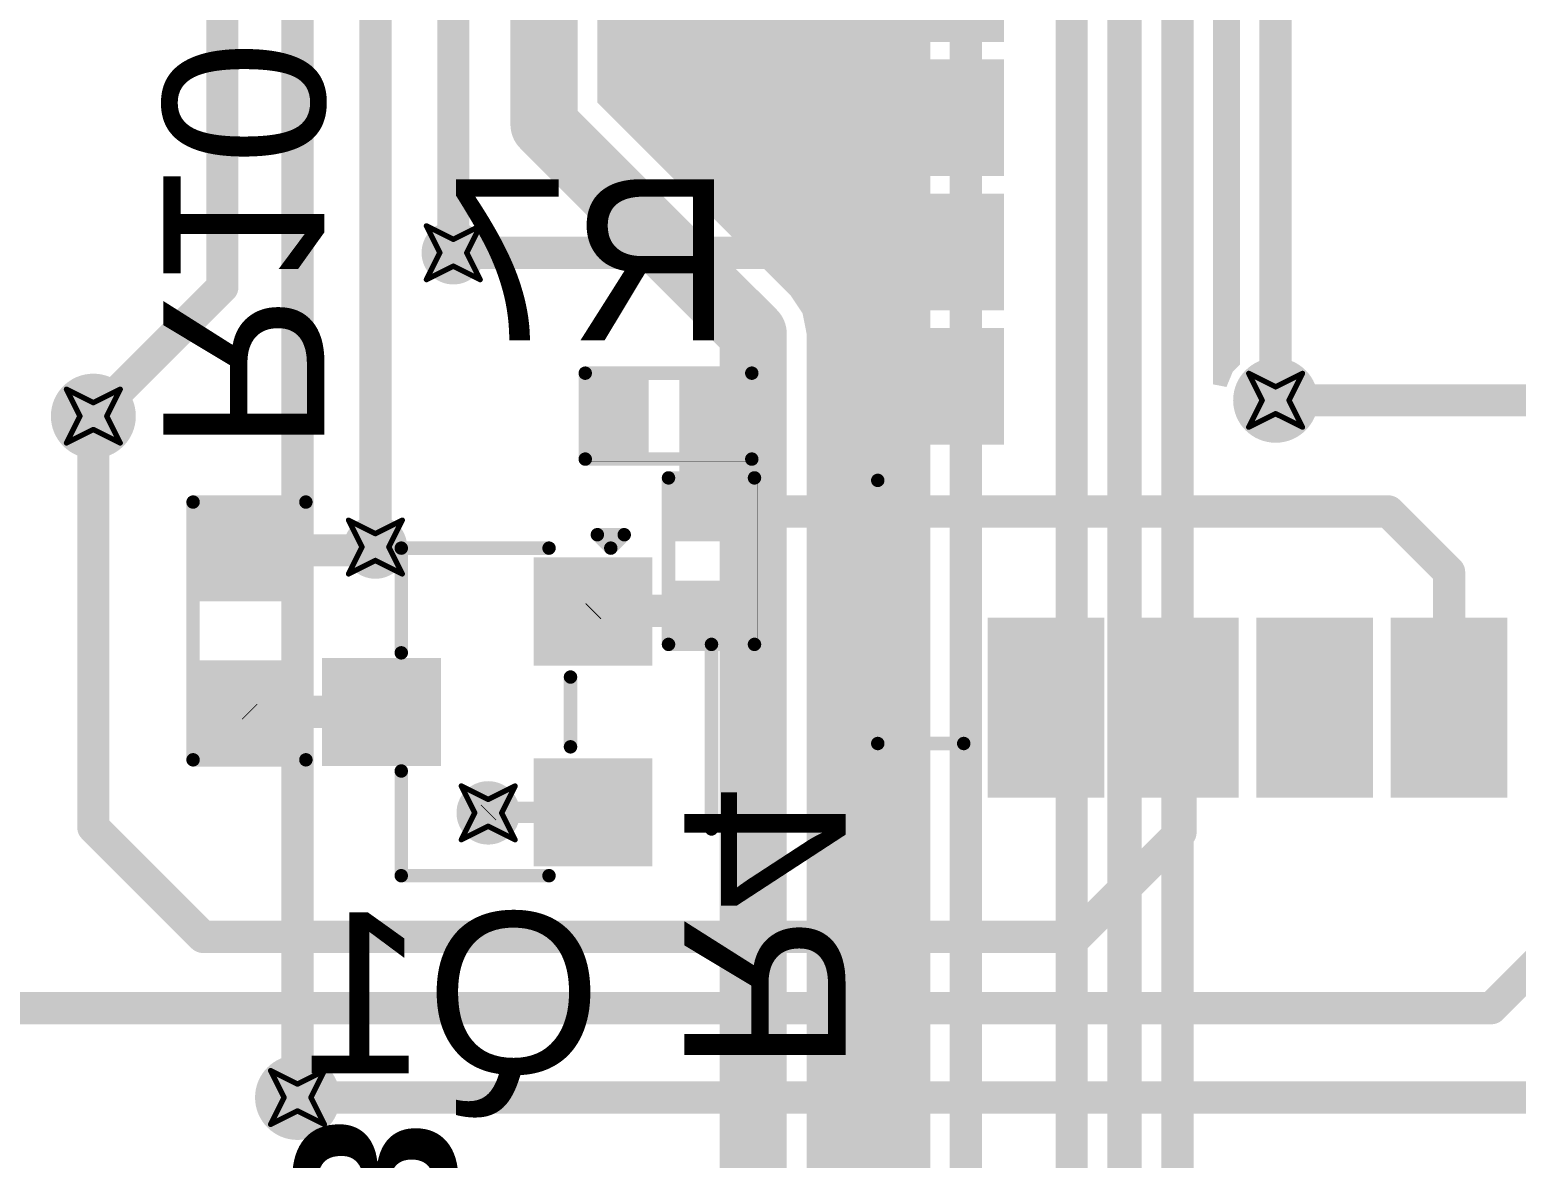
# Model space of a CAD drawing. Header units: inches. Extents: x -11 to 1110, y -7 to 455.
# Drawn here: x 670.21 to 684.27, y 6.54 to 17.21 of the extents above; entities that cross this region are included whole.
import ezdxf

# ---------------------------------------------------------------- set-up
doc = ezdxf.new("R2010")
doc.units = ezdxf.units.IN
for name, color, linetype in [('Bottom Layer', 5, 'Continuous'), ('Bottom Overlay', 54, 'Continuous'), ('Bottom Paste', 16, 'Continuous'), ('Bottom Solder', 6, 'Continuous'), ('Drill Drawing', 1, 'Continuous'), ('Top Layer', 1, 'Continuous'), ('Top Solder', 216, 'Continuous'), ('Via Holes', 16, 'Continuous')]:
    doc.layers.add(name, color=color, linetype=linetype)
doc.styles.add('Arial', font='', dxfattribs={"height": 0.2})
doc.styles.add('Arial_Bold', font='', dxfattribs={"height": 0.2})
doc.styles.get('Arial').set_extended_font_data('Arial')
doc.styles.get('Arial_Bold').set_extended_font_data('Arial', bold=True)

# ---------------------------------------------------------------- blocks, each defined once
blk = doc.blocks.new('R___0603_B_17')
at = {"layer": 'Bottom Layer'}
for points in [[(-1.143, -0.4445), (-1.143, 0.4445), (-0.3809999999999999, 0.4445), (-0.3809999999999999, -0.4445)], [(0.3809999999999999, -0.4445), (0.3809999999999999, 0.4445), (1.143, 0.4445), (1.143, -0.4445)]]:
    blk.add_hatch(color=5, dxfattribs=at).paths.add_polyline_path(points)
at = {"layer": 'Bottom Paste'}
for points in [[(-1.143, -0.4445), (-1.143, 0.4445), (-0.3809999999999999, 0.4445), (-0.3809999999999999, -0.4445)], [(0.3809999999999999, -0.4445), (0.3809999999999999, 0.4445), (1.143, 0.4445), (1.143, -0.4445)]]:
    blk.add_hatch(color=16, dxfattribs=at).paths.add_polyline_path(points)
at = {"layer": 'Bottom Solder'}
for points in [[(-1.2446, -0.5460999999999999), (-1.2446, 0.5460999999999999), (-0.2794, 0.5460999999999999), (-0.2794, -0.5460999999999999)], [(0.2794, -0.5460999999999999), (0.2794, 0.5460999999999999), (1.2446, 0.5460999999999999), (1.2446, -0.5460999999999999)]]:
    blk.add_hatch(color=6, dxfattribs=at).paths.add_polyline_path(points)
at = {"layer": 'Bottom Overlay'}
for points in [[(-1.2192, 0.5334, 0.127, 0.127, 0), (1.2192, 0.5334, 0.127, 0.127, 0)], [(-1.2192, 0.5334, 0.127, 0.127, 0), (-1.2192, -0.5334, 0.127, 0.127, 0)], [(1.2192, 0.5334, 0.127, 0.127, 0), (1.2192, -0.5334, 0.127, 0.127, 0)], [(-1.2192, -0.5334, 0.127, 0.127, 0), (1.2192, -0.5334, 0.127, 0.127, 0)]]:
    blk.add_lwpolyline(points, format="xyseb", dxfattribs=at)
for points in [[(-1.25095, 0.5334, 0.0635, 0.0635, 1), (-1.18745, 0.5334, 0.0635, 0.0635, 1)], [(-1.25095, 0.5334, 0.0635, 0.0635, 1), (-1.18745, 0.5334, 0.0635, 0.0635, 1)], [(1.18745, 0.5334, 0.0635, 0.0635, 1), (1.25095, 0.5334, 0.0635, 0.0635, 1)], [(1.18745, 0.5334, 0.0635, 0.0635, 1), (1.25095, 0.5334, 0.0635, 0.0635, 1)], [(-1.25095, -0.5334, 0.0635, 0.0635, 1), (-1.18745, -0.5334, 0.0635, 0.0635, 1)], [(-1.25095, -0.5334, 0.0635, 0.0635, 1), (-1.18745, -0.5334, 0.0635, 0.0635, 1)], [(1.18745, -0.5334, 0.0635, 0.0635, 1), (1.25095, -0.5334, 0.0635, 0.0635, 1)], [(1.18745, -0.5334, 0.0635, 0.0635, 1), (1.25095, -0.5334, 0.0635, 0.0635, 1)]]:
    blk.add_lwpolyline(points, format="xyseb", close=True, dxfattribs=at)
blk = doc.blocks.new('38_SMD_M______B_27')
at = {"layer": 'Bottom Layer'}
for points in [[(-5.25999837, 9.62999979), (-5.25999837, 8.13000025), (-6.159999109999999, 8.13000025), (-6.159999109999999, 9.62999979)], [(-3.989998369999999, 9.62999979), (-3.989998369999999, 8.13000025), (-4.88999911, 8.13000025), (-4.88999911, 9.62999979)], [(-2.71999837, 9.62999979), (-2.71999837, 8.13000025), (-3.61999911, 8.13000025), (-3.61999911, 9.62999979)], [(-1.44999837, 9.62999979), (-1.44999837, 8.13000025), (-2.34999911, 8.13000025), (-2.34999911, 9.62999979)], [(-9.500000049999999, 8.080000349999999), (-8.00000051, 8.080000349999999), (-8.00000051, 7.179999609999999), (-9.500000049999999, 7.179999609999999)], [(-9.500000049999999, 6.810000349999999), (-8.00000051, 6.810000349999999), (-8.00000051, 5.90999961), (-9.500000049999999, 5.90999961)], [(-9.500000049999999, 5.54000035), (-8.00000051, 5.54000035), (-8.00000051, 4.63999961), (-9.500000049999999, 4.63999961)], [(-9.500000049999999, 4.270000349999999), (-8.00000051, 4.270000349999999), (-8.00000051, 3.36999961), (-9.500000049999999, 3.36999961)]]:
    blk.add_hatch(color=5, dxfattribs=at).paths.add_polyline_path(points)
at = {"layer": 'Bottom Paste'}
for points in [[(-5.25999837, 9.62999979), (-5.25999837, 8.13000025), (-6.159999109999999, 8.13000025), (-6.159999109999999, 9.62999979)], [(-3.989998369999999, 9.62999979), (-3.989998369999999, 8.13000025), (-4.88999911, 8.13000025), (-4.88999911, 9.62999979)], [(-2.71999837, 9.62999979), (-2.71999837, 8.13000025), (-3.61999911, 8.13000025), (-3.61999911, 9.62999979)], [(-1.44999837, 9.62999979), (-1.44999837, 8.13000025), (-2.34999911, 8.13000025), (-2.34999911, 9.62999979)], [(-9.500000049999999, 8.080000349999999), (-8.00000051, 8.080000349999999), (-8.00000051, 7.179999609999999), (-9.500000049999999, 7.179999609999999)], [(-9.500000049999999, 6.810000349999999), (-8.00000051, 6.810000349999999), (-8.00000051, 5.90999961), (-9.500000049999999, 5.90999961)], [(-9.500000049999999, 5.54000035), (-8.00000051, 5.54000035), (-8.00000051, 4.63999961), (-9.500000049999999, 4.63999961)], [(-9.500000049999999, 4.270000349999999), (-8.00000051, 4.270000349999999), (-8.00000051, 3.36999961), (-9.500000049999999, 3.36999961)]]:
    blk.add_hatch(color=16, dxfattribs=at).paths.add_polyline_path(points)
at = {"layer": 'Bottom Solder'}
for points in [[(-5.15839837, 9.731599789999999), (-5.15839837, 8.02840025), (-6.26159911, 8.02840025), (-6.26159911, 9.731599789999999)], [(-3.88839837, 9.731599789999999), (-3.88839837, 8.02840025), (-4.991599109999999, 8.02840025), (-4.991599109999999, 9.731599789999999)], [(-2.61839837, 9.731599789999999), (-2.61839837, 8.02840025), (-3.72159911, 8.02840025), (-3.72159911, 9.731599789999999)], [(-1.34839837, 9.731599789999999), (-1.34839837, 8.02840025), (-2.45159911, 8.02840025), (-2.45159911, 9.731599789999999)], [(-9.601600049999998, 8.18160035), (-7.89840051, 8.18160035), (-7.89840051, 7.078399609999999), (-9.601600049999998, 7.078399609999999)], [(-9.601600049999998, 6.91160035), (-7.89840051, 6.91160035), (-7.89840051, 5.808399609999999), (-9.601600049999998, 5.808399609999999)], [(-9.601600049999998, 5.64160035), (-7.89840051, 5.64160035), (-7.89840051, 4.53839961), (-9.601600049999998, 4.53839961)], [(-9.601600049999998, 4.37160035), (-7.89840051, 4.37160035), (-7.89840051, 3.268399609999999), (-9.601600049999998, 3.268399609999999)]]:
    blk.add_hatch(color=6, dxfattribs=at).paths.add_polyline_path(points)
at = {"layer": 'Bottom Overlay'}
for points in [[(-9.0891995, 9.222201519999999, 0.127, 0.127, 0), (-6.599999499999999, 9.222201519999999, 0.127, 0.127, 0)], [(-9.0891995, 9.222201519999999, 0.127, 0.127, 0), (-9.0891995, 8.40940152, 0.127, 0.127, 0)]]:
    blk.add_lwpolyline(points, format="xyseb", dxfattribs=at)
for points in [[(-9.120949499999998, 9.222201519999999, 0.0635, 0.0635, 1), (-9.057449499999999, 9.222201519999999, 0.0635, 0.0635, 1)], [(-9.120949499999998, 9.222201519999999, 0.0635, 0.0635, 1), (-9.057449499999999, 9.222201519999999, 0.0635, 0.0635, 1)], [(-6.6317495, 9.222201519999999, 0.0635, 0.0635, 1), (-6.568249499999999, 9.222201519999999, 0.0635, 0.0635, 1)], [(-9.120949499999998, 8.40940152, 0.0635, 0.0635, 1), (-9.057449499999999, 8.40940152, 0.0635, 0.0635, 1)]]:
    blk.add_lwpolyline(points, format="xyseb", close=True, dxfattribs=at)
blk = doc.blocks.new('R___0402_B_39')
at = {"layer": 'Bottom Layer'}
for points in [[(-0.2413, 0.3175), (-0.2412999999999999, -0.3175), (-0.6985, -0.3175), (-0.6985, 0.3175)], [(0.6985, 0.3175), (0.6985, -0.3175), (0.2413, -0.3175), (0.2412999999999999, 0.3175)]]:
    blk.add_hatch(color=5, dxfattribs=at).paths.add_polyline_path(points)
at = {"layer": 'Bottom Paste'}
for points in [[(-0.2413, 0.3175), (-0.2412999999999999, -0.3175), (-0.6985, -0.3175), (-0.6985, 0.3175)], [(0.6985, 0.3175), (0.6985, -0.3175), (0.2413, -0.3175), (0.2412999999999999, 0.3175)]]:
    blk.add_hatch(color=16, dxfattribs=at).paths.add_polyline_path(points)
at = {"layer": 'Bottom Solder'}
for points in [[(-0.18629884, 0.37250116), (-0.1862988399999999, -0.37250116), (-0.75350116, -0.37250116), (-0.75350116, 0.37250116)], [(0.75350116, 0.37250116), (0.75350116, -0.37250116), (0.18629884, -0.37250116), (0.1862988399999999, 0.37250116)]]:
    blk.add_hatch(color=6, dxfattribs=at).paths.add_polyline_path(points)
at = {"layer": 'Bottom Overlay'}
for points in [[(0.7874, 0.4064, 0.127, 0.127, 0), (-0.7874, 0.4064, 0.127, 0.127, 0)], [(-0.7874, 0.4064, 0.127, 0.127, 0), (-0.7874, -0.4064, 0.127, 0.127, 0)], [(0.8128, 0.4318, 0.0032258, 0.0032258, 0), (-0.8128, 0.4318, 0.0032258, 0.0032258, 0)], [(0.7874, 0.4064, 0.127, 0.127, 0), (0.7874, -0.4064, 0.127, 0.127, 0)], [(0.7874, -0.4064, 0.127, 0.127, 0), (-0.7874, -0.4064, 0.127, 0.127, 0)]]:
    blk.add_lwpolyline(points, format="xyseb", dxfattribs=at)
for points in [[(-0.8191499999999999, 0.4064, 0.0635, 0.0635, 1), (-0.7556499999999999, 0.4064, 0.0635, 0.0635, 1)], [(-0.8191499999999999, 0.4064, 0.0635, 0.0635, 1), (-0.7556499999999999, 0.4064, 0.0635, 0.0635, 1)], [(-0.81360518, 0.4318, 0.0016129, 0.0016129, 1), (-0.8119948199999999, 0.4318, 0.0016129, 0.0016129, 1)], [(0.7556499999999999, 0.4064, 0.0635, 0.0635, 1), (0.8191499999999999, 0.4064, 0.0635, 0.0635, 1)], [(0.7556499999999999, 0.4064, 0.0635, 0.0635, 1), (0.8191499999999999, 0.4064, 0.0635, 0.0635, 1)], [(0.8119948199999999, 0.4318, 0.0016129, 0.0016129, 1), (0.81360518, 0.4318, 0.0016129, 0.0016129, 1)], [(-0.8191499999999999, -0.4064, 0.0635, 0.0635, 1), (-0.7556499999999999, -0.4064, 0.0635, 0.0635, 1)], [(-0.8191499999999999, -0.4064, 0.0635, 0.0635, 1), (-0.7556499999999999, -0.4064, 0.0635, 0.0635, 1)], [(0.7556499999999999, -0.4064, 0.0635, 0.0635, 1), (0.8191499999999999, -0.4064, 0.0635, 0.0635, 1)], [(0.7556499999999999, -0.4064, 0.0635, 0.0635, 1), (0.8191499999999999, -0.4064, 0.0635, 0.0635, 1)]]:
    blk.add_lwpolyline(points, format="xyseb", close=True, dxfattribs=at)
blk = doc.blocks.new('R___0402_B_40')
at = {"layer": 'Bottom Layer'}
for points in [[(-0.2413, 0.3175), (-0.2412999999999999, -0.3175), (-0.6985, -0.3175), (-0.6985, 0.3175)], [(0.6985, 0.3175), (0.6985, -0.3175), (0.2413, -0.3175), (0.2412999999999999, 0.3175)]]:
    blk.add_hatch(color=5, dxfattribs=at).paths.add_polyline_path(points)
at = {"layer": 'Bottom Paste'}
for points in [[(-0.2413, 0.3175), (-0.2412999999999999, -0.3175), (-0.6985, -0.3175), (-0.6985, 0.3175)], [(0.6985, 0.3175), (0.6985, -0.3175), (0.2413, -0.3175), (0.2412999999999999, 0.3175)]]:
    blk.add_hatch(color=16, dxfattribs=at).paths.add_polyline_path(points)
at = {"layer": 'Bottom Solder'}
for points in [[(-0.18629884, 0.37250116), (-0.1862988399999999, -0.37250116), (-0.75350116, -0.37250116), (-0.75350116, 0.37250116)], [(0.75350116, 0.37250116), (0.75350116, -0.37250116), (0.18629884, -0.37250116), (0.1862988399999999, 0.37250116)]]:
    blk.add_hatch(color=6, dxfattribs=at).paths.add_polyline_path(points)
at = {"layer": 'Bottom Overlay'}
for points in [[(0.7874, 0.4064, 0.127, 0.127, 0), (-0.7874, 0.4064, 0.127, 0.127, 0)], [(-0.7874, -0.4064, 0.127, 0.127, 0), (-0.7874, 0.4064, 0.127, 0.127, 0)], [(0.8128, 0.4318, 0.0032258, 0.0032258, 0), (-0.8128, 0.4318, 0.0032258, 0.0032258, 0)], [(0.7874, -0.4064, 0.127, 0.127, 0), (0.7874, 0.4064, 0.127, 0.127, 0)], [(0.7874, -0.4064, 0.127, 0.127, 0), (-0.7874, -0.4064, 0.127, 0.127, 0)]]:
    blk.add_lwpolyline(points, format="xyseb", dxfattribs=at)
for points in [[(-0.8191499999999999, 0.4064, 0.0635, 0.0635, 1), (-0.7556499999999999, 0.4064, 0.0635, 0.0635, 1)], [(-0.8191499999999999, 0.4064, 0.0635, 0.0635, 1), (-0.7556499999999999, 0.4064, 0.0635, 0.0635, 1)], [(-0.81360518, 0.4318, 0.0016129, 0.0016129, 1), (-0.8119948199999999, 0.4318, 0.0016129, 0.0016129, 1)], [(0.7556499999999999, 0.4064, 0.0635, 0.0635, 1), (0.8191499999999999, 0.4064, 0.0635, 0.0635, 1)], [(0.7556499999999999, 0.4064, 0.0635, 0.0635, 1), (0.8191499999999999, 0.4064, 0.0635, 0.0635, 1)], [(0.8119948199999999, 0.4318, 0.0016129, 0.0016129, 1), (0.81360518, 0.4318, 0.0016129, 0.0016129, 1)], [(-0.8191499999999999, -0.4064, 0.0635, 0.0635, 1), (-0.7556499999999999, -0.4064, 0.0635, 0.0635, 1)], [(-0.8191499999999999, -0.4064, 0.0635, 0.0635, 1), (-0.7556499999999999, -0.4064, 0.0635, 0.0635, 1)], [(0.7556499999999999, -0.4064, 0.0635, 0.0635, 1), (0.8191499999999999, -0.4064, 0.0635, 0.0635, 1)], [(0.7556499999999999, -0.4064, 0.0635, 0.0635, 1), (0.8191499999999999, -0.4064, 0.0635, 0.0635, 1)]]:
    blk.add_lwpolyline(points, format="xyseb", close=True, dxfattribs=at)
blk = doc.blocks.new('SOT_23_B_44')
at = {"layer": 'Bottom Layer'}
for points in [[(-1.36000109, 1.46000089), (-0.54000019, 1.46000089), (-0.54000019, 0.54000019), (-1.36000109, 0.54000019)], [(0.54000019, 1.46000089), (1.36000109, 1.46000089), (1.36000109, 0.54000019), (0.54000019, 0.54000019)], [(-0.41000045, -0.54000019), (0.41000045, -0.54000019), (0.41000045, -1.46000089), (-0.41000045, -1.46000089)]]:
    blk.add_hatch(color=5, dxfattribs=at).paths.add_polyline_path(points)
at = {"layer": 'Bottom Paste'}
for points in [[(-1.36000109, 1.46000089), (-0.54000019, 1.46000089), (-0.54000019, 0.54000019), (-1.36000109, 0.54000019)], [(0.54000019, 1.46000089), (1.36000109, 1.46000089), (1.36000109, 0.54000019), (0.54000019, 0.54000019)], [(-0.41000045, -0.54000019), (0.41000045, -0.54000019), (0.41000045, -1.46000089), (-0.41000045, -1.46000089)]]:
    blk.add_hatch(color=16, dxfattribs=at).paths.add_polyline_path(points)
at = {"layer": 'Bottom Solder'}
for points in [[(-1.46160109, 1.56160089), (-0.43840019, 1.56160089), (-0.43840019, 0.43840019), (-1.46160109, 0.43840019)], [(0.43840019, 1.56160089), (1.46160109, 1.56160089), (1.46160109, 0.43840019), (0.43840019, 0.43840019)], [(-0.51160045, -0.43840019), (0.51160045, -0.43840019), (0.51160045, -1.56160089), (-0.51160045, -1.56160089)]]:
    blk.add_hatch(color=6, dxfattribs=at).paths.add_polyline_path(points)
at = {"layer": 'Bottom Overlay'}
for points in [[(-1.6764, 1.0414, 0.127, 0.127, 0), (-1.6764, 1.2954, 0.127, 0.127, 0)], [(-1.5494, 1.1684, 0.127, 0.127, 0), (-1.6764, 1.2954, 0.127, 0.127, 0)], [(-1.6764, 1.0414, 0.127, 0.127, 0), (-1.5494, 1.1684, 0.127, 0.127, 0)], [(0.3302, 0.7874, 0.127, 0.127, 0), (-0.3302, 0.7874, 0.127, 0.127, 0)], [(-1.5494, -0.8128, 0.127, 0.127, 0), (-1.5494, 0.5841999999999999, 0.127, 0.127, 0)], [(1.5494, -0.8128, 0.127, 0.127, 0), (1.5494, 0.5841999999999999, 0.127, 0.127, 0)], [(-0.5588, -0.8128, 0.127, 0.127, 0), (-1.5494, -0.8128, 0.127, 0.127, 0)], [(1.5494, -0.8128, 0.127, 0.127, 0), (0.5588, -0.8128, 0.127, 0.127, 0)]]:
    blk.add_lwpolyline(points, format="xyseb", dxfattribs=at)
for points in [[(-1.70815, 1.2954, 0.0635, 0.0635, 1), (-1.64465, 1.2954, 0.0635, 0.0635, 1)], [(-1.70815, 1.2954, 0.0635, 0.0635, 1), (-1.64465, 1.2954, 0.0635, 0.0635, 1)], [(-1.58115, 1.1684, 0.0635, 0.0635, 1), (-1.51765, 1.1684, 0.0635, 0.0635, 1)], [(-1.58115, 1.1684, 0.0635, 0.0635, 1), (-1.51765, 1.1684, 0.0635, 0.0635, 1)], [(-1.70815, 1.0414, 0.0635, 0.0635, 1), (-1.64465, 1.0414, 0.0635, 0.0635, 1)], [(-1.70815, 1.0414, 0.0635, 0.0635, 1), (-1.64465, 1.0414, 0.0635, 0.0635, 1)], [(-0.36195, 0.7874, 0.0635, 0.0635, 1), (-0.29845, 0.7874, 0.0635, 0.0635, 1)], [(0.29845, 0.7874, 0.0635, 0.0635, 1), (0.36195, 0.7874, 0.0635, 0.0635, 1)], [(-1.58115, 0.5841999999999999, 0.0635, 0.0635, 1), (-1.51765, 0.5841999999999999, 0.0635, 0.0635, 1)], [(1.51765, 0.5841999999999999, 0.0635, 0.0635, 1), (1.58115, 0.5841999999999999, 0.0635, 0.0635, 1)], [(-1.58115, -0.8128, 0.0635, 0.0635, 1), (-1.51765, -0.8128, 0.0635, 0.0635, 1)], [(-1.58115, -0.8128, 0.0635, 0.0635, 1), (-1.51765, -0.8128, 0.0635, 0.0635, 1)], [(-0.5905499999999999, -0.8128, 0.0635, 0.0635, 1), (-0.52705, -0.8128, 0.0635, 0.0635, 1)], [(0.52705, -0.8128, 0.0635, 0.0635, 1), (0.5905499999999999, -0.8128, 0.0635, 0.0635, 1)], [(1.51765, -0.8128, 0.0635, 0.0635, 1), (1.58115, -0.8128, 0.0635, 0.0635, 1)], [(1.51765, -0.8128, 0.0635, 0.0635, 1), (1.58115, -0.8128, 0.0635, 0.0635, 1)]]:
    blk.add_lwpolyline(points, format="xyseb", close=True, dxfattribs=at)

msp = doc.modelspace()

# ---------------------------------------------------------------- hatches: boundary and pattern name
at = {"layer": 'Bottom Layer'}
h = msp.add_hatch(color=5, dxfattribs=at)
edge = h.paths.add_edge_path()
edge.add_arc((674.2176, 15.10319814), 0.2999994, 0, 360)
h = msp.add_hatch(color=5, dxfattribs=at)
edge = h.paths.add_edge_path()
edge.add_arc((681.9931623, 13.70727764), 0.2999994, 0, 360)
h = msp.add_hatch(color=5, dxfattribs=at)
edge = h.paths.add_edge_path()
edge.add_arc((670.814, 13.5575802), 0.2999994, 0, 360)
msp.add_hatch(color=5, dxfattribs=at).paths.add_polyline_path([(676.3541997399999, 12.47799892), (676.93839974, 12.47799892), (676.93839974, 13.90039892), (676.3541997399999, 13.90039892)])
h = msp.add_hatch(color=5, dxfattribs=at)
edge = h.paths.add_edge_path()
edge.add_arc((673.481, 12.319), 0.2999994, 0, 360)
h = msp.add_hatch(color=5, dxfattribs=at)
edge = h.paths.add_edge_path()
edge.add_arc((674.5477999999999, 9.8044), 0.2999994, 0, 360)
h = msp.add_hatch(color=5, dxfattribs=at)
edge = h.paths.add_edge_path()
edge.add_arc((672.7443999999999, 7.112), 0.2999994, 0, 360)
at = {"layer": 'Bottom Solder'}
h = msp.add_hatch(color=6, dxfattribs=at)
edge = h.paths.add_edge_path()
edge.add_arc((681.9931623, 13.70727764), 0.4015993999999999, 0, 360)
h = msp.add_hatch(color=6, dxfattribs=at)
edge = h.paths.add_edge_path()
edge.add_arc((670.814, 13.5575802), 0.4015993999999999, 0, 360)
h = msp.add_hatch(color=6, dxfattribs=at)
edge = h.paths.add_edge_path()
edge.add_arc((672.7443999999999, 7.112), 0.4015993999999999, 0, 360)
at = {"layer": 'Top Layer'}
msp.add_hatch(color=1, dxfattribs=at).paths.add_polyline_path([(684.7931693999999, 39.90242464), (684.7931693999999, 25.65901142), (681.7551007999999, 22.62094282), (681.6821215199999, 22.51172028), (681.6564929199999, 22.38288132), (681.6564929199999, 14.04631938), (681.5881034199999, 13.97792988), (681.5280705199999, 13.83299748), (681.40107052, 13.85826032), (681.40107052, 23.71376004), (681.45165716, 23.76434668), (681.52439768, 23.93995974), (681.52439768, 24.1300381), (681.45165716, 24.30565116), (681.31725052, 24.4400578), (681.14163746, 24.51279832), (680.9515590999999, 24.51279832), (680.77594604, 24.4400578), (680.6415394, 24.30565116), (680.56879888, 24.1300381), (680.56879888, 23.93995974), (680.6415394, 23.76434668), (680.72773176, 23.67815432), (680.72773176, 4.18564314), (680.6593422599999, 4.11725364), (680.6331319999999, 4.0539797), (680.4956697399999, 4.0539797), (680.46945948, 4.11725364), (680.40106998, 4.18564314), (680.40106998, 25.16734616), (681.56705444, 26.33333062), (682.92095826, 26.33333062), (682.98934776, 26.26494112), (683.1649608199999, 26.1922006), (683.35503918, 26.1922006), (683.5306522399999, 26.26494112), (683.66505888, 26.39934776), (683.7377994, 26.57496082), (683.7377994, 26.76503918), (683.66505888, 26.94065224), (683.5306522399999, 27.07505888), (683.5039288999999, 27.0861282), (683.52919174, 27.2131282), (683.65649146, 27.2131282), (683.93933062, 26.93028904), (683.93933062, 26.30145362), (683.69434762, 26.05647062), (682.7130414799999, 26.05647062), (682.6446519799999, 26.12486012), (682.4690389199999, 26.19760064), (682.27896056, 26.19760064), (682.1033474999999, 26.12486012), (681.96894086, 25.99045348), (681.89620034, 25.81484042), (681.89620034, 25.62476206), (681.96894086, 25.449149), (682.1033474999999, 25.31474236), (682.27896056, 25.24200184), (682.4690389199999, 25.24200184), (682.6446519799999, 25.31474236), (682.7130414799999, 25.38313186), (683.83380124, 25.38313186), (683.9626401999999, 25.40876046), (684.07186274, 25.48173974), (684.5140614999999, 25.9239385), (684.5870407799999, 26.03316104), (684.6126693799999, 26.162), (684.6126693799999, 27.06974266), (684.5870433199999, 27.19857908), (684.5140614999999, 27.30780416), (684.03400658, 27.78785908), (683.92478404, 27.86083836), (683.79594508, 27.88646696), (680.4531983999999, 27.88646696), (680.32436198, 27.8608409), (680.2151369, 27.78785908), (678.8263410999999, 26.39906328), (678.75336182, 26.28984074), (678.72773322, 26.16100178), (678.72773322, 4.18564314), (678.6593437199999, 4.11725364), (678.5866031999999, 3.94164058), (678.5866031999999, 3.75156222), (678.6593437199999, 3.57594916), (678.7937503599999, 3.44154252), (678.9693634199999, 3.368802), (679.15944178, 3.368802), (679.33505484, 3.44154252), (679.46946148, 3.57594916), (679.4956692, 3.63922056), (679.6331339999999, 3.63922056), (679.6593417199999, 3.57594916), (679.79374836, 3.44154252), (679.9693614199999, 3.368802), (680.15943978, 3.368802), (680.33505284, 3.44154252), (680.46945948, 3.57594916), (680.4956697399999, 3.6392231), (680.6331319999999, 3.6392231), (680.6593422599999, 3.57594916), (680.7937489, 3.44154252), (680.96936196, 3.368802), (681.15944032, 3.368802), (681.33505338, 3.44154252), (681.40344288, 3.50993202), (681.8946585599999, 3.50993202), (681.9199188599999, 3.38293202), (681.7985474999999, 3.3326578), (681.66414086, 3.19825116), (681.59140034, 3.0226381), (681.59140034, 2.83255974), (681.66414086, 2.65694668), (681.66675198, 2.65433556), (681.61814908, 2.5370028), (678.1097817, 2.5370028), (677.55820292, 3.08858158), (677.55820292, 3.857800259999999), (677.55820292, 14.3377158), (677.51976256, 14.5309717), (677.4102911, 14.69480678), (675.58026174, 16.52483614), (675.58026174, 25.43019044), (675.54182138, 25.62344634), (675.43234992, 25.78728142), (675.26851484, 25.89675288), (675.07525894, 25.93519324), (674.88200304, 25.89675288), (674.71816796, 25.78728142), (674.68126938, 25.73205928), (674.55426938, 25.770586), (674.55426938, 40.3822281), (674.5286433199999, 40.51106452), (674.4556614999999, 40.6202896), (671.1498895999999, 43.9260615), (671.06127916, 43.9852689), (671.06972212, 44.0778646), (671.0824043399999, 44.1122689), (674.3274676999999, 44.1122689), (676.89713236, 41.54260424), (676.89713236, 24.33884134), (676.8287428599999, 24.27045184), (676.7560023399999, 24.09483878), (676.7560023399999, 23.90476042), (676.8287428599999, 23.72914736), (676.9631494999999, 23.59474072), (677.1387625599999, 23.5220002), (677.32884092, 23.5220002), (677.50445398, 23.59474072), (677.63886062, 23.72914736), (677.71160114, 23.90476042), (677.71160114, 24.09483878), (677.63886062, 24.27045184), (677.57047112, 24.33884134), (677.57047112, 41.68205786), (677.54484252, 41.81089682), (677.47186324, 41.92011936), (674.7049828199999, 44.68699978), (674.62953466, 44.7374137), (674.66805884, 44.86441369999999), (679.83118034, 44.86441369999999)])
h = msp.add_hatch(color=1, dxfattribs=at)
edge = h.paths.add_edge_path()
edge.add_arc((674.2176, 15.10319814), 0.2999994, 0, 360)
h = msp.add_hatch(color=1, dxfattribs=at)
edge = h.paths.add_edge_path()
edge.add_arc((681.9931623, 13.70727764), 0.2999994, 0, 360)
h = msp.add_hatch(color=1, dxfattribs=at)
edge = h.paths.add_edge_path()
edge.add_arc((670.814, 13.5575802), 0.2999994, 0, 360)
h = msp.add_hatch(color=1, dxfattribs=at)
edge = h.paths.add_edge_path()
edge.add_arc((673.481, 12.319), 0.2999994, 0, 360)
h = msp.add_hatch(color=1, dxfattribs=at)
edge = h.paths.add_edge_path()
edge.add_arc((674.5477999999999, 9.8044), 0.2999994, 0, 360)
h = msp.add_hatch(color=1, dxfattribs=at)
edge = h.paths.add_edge_path()
edge.add_arc((672.7443999999999, 7.112), 0.2999994, 0, 360)
at = {"layer": 'Top Solder'}
h = msp.add_hatch(color=216, dxfattribs=at)
edge = h.paths.add_edge_path()
edge.add_arc((681.9931623, 13.70727764), 0.4015993999999999, 0, 360)
h = msp.add_hatch(color=216, dxfattribs=at)
edge = h.paths.add_edge_path()
edge.add_arc((670.814, 13.5575802), 0.4015993999999999, 0, 360)
h = msp.add_hatch(color=216, dxfattribs=at)
edge = h.paths.add_edge_path()
edge.add_arc((672.7443999999999, 7.112), 0.4015993999999999, 0, 360)
at = {"layer": 'Via Holes'}
h = msp.add_hatch(color=7, dxfattribs=at)
edge = h.paths.add_edge_path()
edge.add_arc((674.2176, 15.10319814), 0.1499997, 0, 360)
h = msp.add_hatch(color=7, dxfattribs=at)
edge = h.paths.add_edge_path()
edge.add_arc((681.9931623, 13.70727764), 0.1499997, 0, 360)
h = msp.add_hatch(color=7, dxfattribs=at)
edge = h.paths.add_edge_path()
edge.add_arc((670.814, 13.5575802), 0.1499997, 0, 360)
h = msp.add_hatch(color=7, dxfattribs=at)
edge = h.paths.add_edge_path()
edge.add_arc((673.481, 12.319), 0.1499997, 0, 360)
h = msp.add_hatch(color=7, dxfattribs=at)
edge = h.paths.add_edge_path()
edge.add_arc((674.5477999999999, 9.8044), 0.1499997, 0, 360)
h = msp.add_hatch(color=7, dxfattribs=at)
edge = h.paths.add_edge_path()
edge.add_arc((672.7443999999999, 7.112), 0.1499997, 0, 360)

# ---------------------------------------------------------------- linework, layer by layer
at = {"layer": 'Bottom Layer'}
for points in [[(674.2176, 15.10319814, 0.3048, 0.3048, 0), (678.5667988199999, 15.10319814, 0.3048, 0.3048, 0)], [(681.9931623, 13.70727764, 0.3048, 0.3048, 0), (685.3007223599999, 13.70727764, 0.3048, 0.3048, 0)], [(670.814, 9.66775816, 0.3048, 0.3048, 0), (670.814, 13.5575802, 0.3048, 0.3048, 0)], [(676.6589997399999, 12.65579892, 0.3048, 0.3048, 0), (683.05979974, 12.65579892, 0.3048, 0.3048, 0)], [(683.05979974, 12.65579892, 0.3048, 0.3048, 0), (683.63340032, 12.08219834, 0.3048, 0.3048, 0)], [(672.29019974, 12.28749892, 0.3048, 0.3048, 0), (673.4494989199999, 12.28749892, 0.3048, 0.3048, 0)], [(673.4494989199999, 12.28749892, 0.3048, 0.3048, 0), (673.481, 12.319, 0.3048, 0.3048, 0)], [(683.63340032, 10.79979806, 0.3048, 0.3048, 0), (683.63340032, 12.08219834, 0.3048, 0.3048, 0)], [(675.5449989199999, 11.71599892, 0.3048, 0.3048, 0), (676.6589997399999, 11.71599892, 0.3048, 0.3048, 0)], [(675.5383999999999, 11.7094, 0.2032, 0.2032, 0), (675.5449989199999, 11.71599892, 0.2032, 0.2032, 0)], [(672.2942993, 10.75939936, 0.3048, 0.3048, 0), (673.53839892, 10.75939936, 0.3048, 0.3048, 0)], [(672.29019974, 10.76349892, 0.2032, 0.2032, 0), (672.2942993, 10.75939936, 0.2032, 0.2032, 0)], [(681.09340032, 9.6190435, 0.3048, 0.3048, 0), (681.09340032, 10.79979806, 0.3048, 0.3048, 0)], [(674.5477999999999, 9.8044, 0.2032, 0.2032, 0), (674.5527987199999, 9.809398719999999, 0.2032, 0.2032, 0)], [(674.5527987199999, 9.809398719999999, 0.2032, 0.2032, 0), (675.5383999999999, 9.809398719999999, 0.2032, 0.2032, 0)], [(670.814, 9.66775816, 0.3048, 0.3048, 0), (671.85066036, 8.631097800000001, 0.3048, 0.3048, 0)], [(680.1054546199999, 8.631097800000001, 0.3048, 0.3048, 0), (681.09340032, 9.6190435, 0.3048, 0.3048, 0)], [(684.0332496599999, 7.95712404, 0.3048, 0.3048, 0), (684.90340032, 8.8272747, 0.3048, 0.3048, 0)], [(671.85066036, 8.631097800000001, 0.3048, 0.3048, 0), (680.1054546199999, 8.631097800000001, 0.3048, 0.3048, 0)], [(664.38087596, 7.95712404, 0.3048, 0.3048, 0), (684.0332496599999, 7.95712404, 0.3048, 0.3048, 0)], [(672.7443999999999, 7.112, 0.3048, 0.3048, 0), (686.562, 7.112, 0.3048, 0.3048, 0)]]:
    msp.add_lwpolyline(points, format="xyseb", dxfattribs=at)
for points in [[(674.1414, 15.10319814, 0.1524, 0.1524, 1), (674.2938, 15.10319814, 0.1524, 0.1524, 1)], [(678.49059882, 15.10319814, 0.1524, 0.1524, 1), (678.64299882, 15.10319814, 0.1524, 0.1524, 1)], [(681.9169622999999, 13.70727764, 0.1524, 0.1524, 1), (682.0693623, 13.70727764, 0.1524, 0.1524, 1)], [(670.7378, 13.5575802, 0.1524, 0.1524, 1), (670.8901999999999, 13.5575802, 0.1524, 0.1524, 1)], [(676.5827997399999, 12.65579892, 0.1524, 0.1524, 1), (676.73519974, 12.65579892, 0.1524, 0.1524, 1)], [(682.9835997399999, 12.65579892, 0.1524, 0.1524, 1), (683.13599974, 12.65579892, 0.1524, 0.1524, 1)], [(682.9835997399999, 12.65579892, 0.1524, 0.1524, 1), (683.13599974, 12.65579892, 0.1524, 0.1524, 1)], [(672.21399974, 12.28749892, 0.1524, 0.1524, 1), (672.36639974, 12.28749892, 0.1524, 0.1524, 1)], [(673.3732989199999, 12.28749892, 0.1524, 0.1524, 1), (673.52569892, 12.28749892, 0.1524, 0.1524, 1)], [(673.3732989199999, 12.28749892, 0.1524, 0.1524, 1), (673.52569892, 12.28749892, 0.1524, 0.1524, 1)], [(673.4048, 12.319, 0.1524, 0.1524, 1), (673.5572, 12.319, 0.1524, 0.1524, 1)], [(683.5572003199999, 12.08219834, 0.1524, 0.1524, 1), (683.7096003199999, 12.08219834, 0.1524, 0.1524, 1)], [(683.5572003199999, 12.08219834, 0.1524, 0.1524, 1), (683.7096003199999, 12.08219834, 0.1524, 0.1524, 1)], [(675.4687989199999, 11.71599892, 0.1524, 0.1524, 1), (675.62119892, 11.71599892, 0.1524, 0.1524, 1)], [(675.4876, 11.7094, 0.1016, 0.1016, 1), (675.5891999999999, 11.7094, 0.1016, 0.1016, 1)], [(675.4941989199999, 11.71599892, 0.1016, 0.1016, 1), (675.59579892, 11.71599892, 0.1016, 0.1016, 1)], [(676.5827997399999, 11.71599892, 0.1524, 0.1524, 1), (676.73519974, 11.71599892, 0.1524, 0.1524, 1)], [(672.2180993, 10.75939936, 0.1524, 0.1524, 1), (672.3704993, 10.75939936, 0.1524, 0.1524, 1)], [(672.23939974, 10.76349892, 0.1016, 0.1016, 1), (672.34099974, 10.76349892, 0.1016, 0.1016, 1)], [(672.2434992999999, 10.75939936, 0.1016, 0.1016, 1), (672.3450993, 10.75939936, 0.1016, 0.1016, 1)], [(673.46219892, 10.75939936, 0.1524, 0.1524, 1), (673.61459892, 10.75939936, 0.1524, 0.1524, 1)], [(681.01720032, 10.79979806, 0.1524, 0.1524, 1), (681.16960032, 10.79979806, 0.1524, 0.1524, 1)], [(683.5572003199999, 10.79979806, 0.1524, 0.1524, 1), (683.7096003199999, 10.79979806, 0.1524, 0.1524, 1)], [(674.497, 9.8044, 0.1016, 0.1016, 1), (674.5986, 9.8044, 0.1016, 0.1016, 1)], [(674.50199872, 9.809398719999999, 0.1016, 0.1016, 1), (674.6035987199999, 9.809398719999999, 0.1016, 0.1016, 1)], [(674.50199872, 9.809398719999999, 0.1016, 0.1016, 1), (674.6035987199999, 9.809398719999999, 0.1016, 0.1016, 1)], [(675.4876, 9.809398719999999, 0.1016, 0.1016, 1), (675.5891999999999, 9.809398719999999, 0.1016, 0.1016, 1)], [(670.7378, 9.66775816, 0.1524, 0.1524, 1), (670.8901999999999, 9.66775816, 0.1524, 0.1524, 1)], [(670.7378, 9.66775816, 0.1524, 0.1524, 1), (670.8901999999999, 9.66775816, 0.1524, 0.1524, 1)], [(681.01720032, 9.6190435, 0.1524, 0.1524, 1), (681.16960032, 9.6190435, 0.1524, 0.1524, 1)], [(681.01720032, 9.6190435, 0.1524, 0.1524, 1), (681.16960032, 9.6190435, 0.1524, 0.1524, 1)], [(671.77446036, 8.631097800000001, 0.1524, 0.1524, 1), (671.92686036, 8.631097800000001, 0.1524, 0.1524, 1)], [(671.77446036, 8.631097800000001, 0.1524, 0.1524, 1), (671.92686036, 8.631097800000001, 0.1524, 0.1524, 1)], [(680.02925462, 8.631097800000001, 0.1524, 0.1524, 1), (680.1816546199999, 8.631097800000001, 0.1524, 0.1524, 1)], [(680.02925462, 8.631097800000001, 0.1524, 0.1524, 1), (680.1816546199999, 8.631097800000001, 0.1524, 0.1524, 1)], [(683.9570496599999, 7.95712404, 0.1524, 0.1524, 1), (684.10944966, 7.95712404, 0.1524, 0.1524, 1)], [(683.9570496599999, 7.95712404, 0.1524, 0.1524, 1), (684.10944966, 7.95712404, 0.1524, 0.1524, 1)], [(672.6682, 7.112, 0.1524, 0.1524, 1), (672.8206, 7.112, 0.1524, 0.1524, 1)]]:
    msp.add_lwpolyline(points, format="xyseb", close=True, dxfattribs=at)
at = {"layer": 'Bottom Overlay'}
msp.add_lwpolyline([(676.6589997399999, 9.652, 0.127, 0.127, 0), (676.6589997399999, 11.39849892, 0.127, 0.127, 0)], format="xyseb", dxfattribs=at)
for points in [[(676.6272497399999, 11.39849892, 0.0635, 0.0635, 1), (676.69074974, 11.39849892, 0.0635, 0.0635, 1)], [(676.6272497399999, 9.652, 0.0635, 0.0635, 1), (676.69074974, 9.652, 0.0635, 0.0635, 1)]]:
    msp.add_lwpolyline(points, format="xyseb", close=True, dxfattribs=at)
at = {"layer": 'Drill Drawing'}
for points in [[(673.9635999999999, 15.35719814, 0.0508, 0.0508, 0), (674.2176, 15.23019814, 0.0508, 0.0508, 0)], [(673.9635999999999, 15.35719814, 0.0508, 0.0508, 0), (674.0906, 15.10319814, 0.0508, 0.0508, 0)], [(674.2176, 15.23019814, 0.0508, 0.0508, 0), (674.4716, 15.35719814, 0.0508, 0.0508, 0)], [(674.3445999999999, 15.10319814, 0.0508, 0.0508, 0), (674.4716, 15.35719814, 0.0508, 0.0508, 0)], [(673.9635999999999, 14.84919814, 0.0508, 0.0508, 0), (674.0906, 15.10319814, 0.0508, 0.0508, 0)], [(674.3445999999999, 15.10319814, 0.0508, 0.0508, 0), (674.4716, 14.84919814, 0.0508, 0.0508, 0)], [(673.9635999999999, 14.84919814, 0.0508, 0.0508, 0), (674.2176, 14.97619814, 0.0508, 0.0508, 0)], [(674.2176, 14.97619814, 0.0508, 0.0508, 0), (674.4716, 14.84919814, 0.0508, 0.0508, 0)], [(681.7391623, 13.96127764, 0.0508, 0.0508, 0), (681.9931623, 13.83427764, 0.0508, 0.0508, 0)], [(681.7391623, 13.96127764, 0.0508, 0.0508, 0), (681.8661622999999, 13.70727764, 0.0508, 0.0508, 0)], [(681.9931623, 13.83427764, 0.0508, 0.0508, 0), (682.2471623, 13.96127764, 0.0508, 0.0508, 0)], [(682.1201623, 13.70727764, 0.0508, 0.0508, 0), (682.2471623, 13.96127764, 0.0508, 0.0508, 0)], [(670.56, 13.8115802, 0.0508, 0.0508, 0), (670.814, 13.6845802, 0.0508, 0.0508, 0)], [(670.56, 13.8115802, 0.0508, 0.0508, 0), (670.687, 13.5575802, 0.0508, 0.0508, 0)], [(670.814, 13.6845802, 0.0508, 0.0508, 0), (671.068, 13.8115802, 0.0508, 0.0508, 0)], [(670.9409999999999, 13.5575802, 0.0508, 0.0508, 0), (671.068, 13.8115802, 0.0508, 0.0508, 0)], [(681.7391623, 13.45327764, 0.0508, 0.0508, 0), (681.8661622999999, 13.70727764, 0.0508, 0.0508, 0)], [(682.1201623, 13.70727764, 0.0508, 0.0508, 0), (682.2471623, 13.45327764, 0.0508, 0.0508, 0)], [(670.56, 13.3035802, 0.0508, 0.0508, 0), (670.687, 13.5575802, 0.0508, 0.0508, 0)], [(670.9409999999999, 13.5575802, 0.0508, 0.0508, 0), (671.068, 13.3035802, 0.0508, 0.0508, 0)], [(681.7391623, 13.45327764, 0.0508, 0.0508, 0), (681.9931623, 13.58027764, 0.0508, 0.0508, 0)], [(681.9931623, 13.58027764, 0.0508, 0.0508, 0), (682.2471623, 13.45327764, 0.0508, 0.0508, 0)], [(670.56, 13.3035802, 0.0508, 0.0508, 0), (670.814, 13.4305802, 0.0508, 0.0508, 0)], [(670.814, 13.4305802, 0.0508, 0.0508, 0), (671.068, 13.3035802, 0.0508, 0.0508, 0)], [(673.227, 12.573, 0.0508, 0.0508, 0), (673.481, 12.446, 0.0508, 0.0508, 0)], [(673.227, 12.573, 0.0508, 0.0508, 0), (673.354, 12.319, 0.0508, 0.0508, 0)], [(673.481, 12.446, 0.0508, 0.0508, 0), (673.7349999999999, 12.573, 0.0508, 0.0508, 0)], [(673.608, 12.319, 0.0508, 0.0508, 0), (673.7349999999999, 12.573, 0.0508, 0.0508, 0)], [(673.227, 12.065, 0.0508, 0.0508, 0), (673.354, 12.319, 0.0508, 0.0508, 0)], [(673.608, 12.319, 0.0508, 0.0508, 0), (673.7349999999999, 12.065, 0.0508, 0.0508, 0)], [(673.227, 12.065, 0.0508, 0.0508, 0), (673.481, 12.192, 0.0508, 0.0508, 0)], [(673.481, 12.192, 0.0508, 0.0508, 0), (673.7349999999999, 12.065, 0.0508, 0.0508, 0)], [(674.2938, 10.0584, 0.0508, 0.0508, 0), (674.5477999999999, 9.9314, 0.0508, 0.0508, 0)], [(674.2938, 10.0584, 0.0508, 0.0508, 0), (674.4208, 9.8044, 0.0508, 0.0508, 0)], [(674.5477999999999, 9.9314, 0.0508, 0.0508, 0), (674.8018, 10.0584, 0.0508, 0.0508, 0)], [(674.6748, 9.8044, 0.0508, 0.0508, 0), (674.8018, 10.0584, 0.0508, 0.0508, 0)], [(674.2938, 9.5504, 0.0508, 0.0508, 0), (674.4208, 9.8044, 0.0508, 0.0508, 0)], [(674.2938, 9.5504, 0.0508, 0.0508, 0), (674.5477999999999, 9.6774, 0.0508, 0.0508, 0)], [(674.5477999999999, 9.6774, 0.0508, 0.0508, 0), (674.8018, 9.5504, 0.0508, 0.0508, 0)], [(674.6748, 9.8044, 0.0508, 0.0508, 0), (674.8018, 9.5504, 0.0508, 0.0508, 0)], [(672.4903999999999, 7.365999999999999, 0.0508, 0.0508, 0), (672.7443999999999, 7.238999999999999, 0.0508, 0.0508, 0)], [(672.4903999999999, 7.365999999999999, 0.0508, 0.0508, 0), (672.6174, 7.112, 0.0508, 0.0508, 0)], [(672.7443999999999, 7.238999999999999, 0.0508, 0.0508, 0), (672.9984, 7.365999999999999, 0.0508, 0.0508, 0)], [(672.8714, 7.112, 0.0508, 0.0508, 0), (672.9984, 7.365999999999999, 0.0508, 0.0508, 0)], [(672.4903999999999, 6.858, 0.0508, 0.0508, 0), (672.6174, 7.112, 0.0508, 0.0508, 0)], [(672.8714, 7.112, 0.0508, 0.0508, 0), (672.9984, 6.858, 0.0508, 0.0508, 0)], [(672.4903999999999, 6.858, 0.0508, 0.0508, 0), (672.7443999999999, 6.985, 0.0508, 0.0508, 0)], [(672.7443999999999, 6.985, 0.0508, 0.0508, 0), (672.9984, 6.858, 0.0508, 0.0508, 0)]]:
    msp.add_lwpolyline(points, format="xyseb", dxfattribs=at)
for points in [[(673.9508999999999, 15.35719814, 0.0254, 0.0254, 1), (673.9763, 15.35719814, 0.0254, 0.0254, 1)], [(673.9508999999999, 15.35719814, 0.0254, 0.0254, 1), (673.9763, 15.35719814, 0.0254, 0.0254, 1)], [(674.4589, 15.35719814, 0.0254, 0.0254, 1), (674.4843, 15.35719814, 0.0254, 0.0254, 1)], [(674.4589, 15.35719814, 0.0254, 0.0254, 1), (674.4843, 15.35719814, 0.0254, 0.0254, 1)], [(674.2049, 15.23019814, 0.0254, 0.0254, 1), (674.2302999999999, 15.23019814, 0.0254, 0.0254, 1)], [(674.2049, 15.23019814, 0.0254, 0.0254, 1), (674.2302999999999, 15.23019814, 0.0254, 0.0254, 1)], [(674.0778999999999, 15.10319814, 0.0254, 0.0254, 1), (674.1033, 15.10319814, 0.0254, 0.0254, 1)], [(674.0778999999999, 15.10319814, 0.0254, 0.0254, 1), (674.1033, 15.10319814, 0.0254, 0.0254, 1)], [(674.3319, 15.10319814, 0.0254, 0.0254, 1), (674.3572999999999, 15.10319814, 0.0254, 0.0254, 1)], [(674.3319, 15.10319814, 0.0254, 0.0254, 1), (674.3572999999999, 15.10319814, 0.0254, 0.0254, 1)], [(674.2049, 14.97619814, 0.0254, 0.0254, 1), (674.2302999999999, 14.97619814, 0.0254, 0.0254, 1)], [(674.2049, 14.97619814, 0.0254, 0.0254, 1), (674.2302999999999, 14.97619814, 0.0254, 0.0254, 1)], [(673.9508999999999, 14.84919814, 0.0254, 0.0254, 1), (673.9763, 14.84919814, 0.0254, 0.0254, 1)], [(673.9508999999999, 14.84919814, 0.0254, 0.0254, 1), (673.9763, 14.84919814, 0.0254, 0.0254, 1)], [(674.4589, 14.84919814, 0.0254, 0.0254, 1), (674.4843, 14.84919814, 0.0254, 0.0254, 1)], [(674.4589, 14.84919814, 0.0254, 0.0254, 1), (674.4843, 14.84919814, 0.0254, 0.0254, 1)], [(681.7264623, 13.96127764, 0.0254, 0.0254, 1), (681.7518623, 13.96127764, 0.0254, 0.0254, 1)], [(681.7264623, 13.96127764, 0.0254, 0.0254, 1), (681.7518623, 13.96127764, 0.0254, 0.0254, 1)], [(682.2344622999999, 13.96127764, 0.0254, 0.0254, 1), (682.2598623, 13.96127764, 0.0254, 0.0254, 1)], [(682.2344622999999, 13.96127764, 0.0254, 0.0254, 1), (682.2598623, 13.96127764, 0.0254, 0.0254, 1)], [(670.5473, 13.8115802, 0.0254, 0.0254, 1), (670.5726999999999, 13.8115802, 0.0254, 0.0254, 1)], [(670.5473, 13.8115802, 0.0254, 0.0254, 1), (670.5726999999999, 13.8115802, 0.0254, 0.0254, 1)], [(671.0553, 13.8115802, 0.0254, 0.0254, 1), (671.0807, 13.8115802, 0.0254, 0.0254, 1)], [(671.0553, 13.8115802, 0.0254, 0.0254, 1), (671.0807, 13.8115802, 0.0254, 0.0254, 1)], [(681.9804623, 13.83427764, 0.0254, 0.0254, 1), (682.0058622999999, 13.83427764, 0.0254, 0.0254, 1)], [(681.9804623, 13.83427764, 0.0254, 0.0254, 1), (682.0058622999999, 13.83427764, 0.0254, 0.0254, 1)], [(670.8013, 13.6845802, 0.0254, 0.0254, 1), (670.8267, 13.6845802, 0.0254, 0.0254, 1)], [(670.8013, 13.6845802, 0.0254, 0.0254, 1), (670.8267, 13.6845802, 0.0254, 0.0254, 1)], [(681.8534622999999, 13.70727764, 0.0254, 0.0254, 1), (681.8788622999999, 13.70727764, 0.0254, 0.0254, 1)], [(681.8534622999999, 13.70727764, 0.0254, 0.0254, 1), (681.8788622999999, 13.70727764, 0.0254, 0.0254, 1)], [(682.1074623, 13.70727764, 0.0254, 0.0254, 1), (682.1328622999999, 13.70727764, 0.0254, 0.0254, 1)], [(682.1074623, 13.70727764, 0.0254, 0.0254, 1), (682.1328622999999, 13.70727764, 0.0254, 0.0254, 1)], [(670.6742999999999, 13.5575802, 0.0254, 0.0254, 1), (670.6997, 13.5575802, 0.0254, 0.0254, 1)], [(670.6742999999999, 13.5575802, 0.0254, 0.0254, 1), (670.6997, 13.5575802, 0.0254, 0.0254, 1)], [(670.9282999999999, 13.5575802, 0.0254, 0.0254, 1), (670.9537, 13.5575802, 0.0254, 0.0254, 1)], [(670.9282999999999, 13.5575802, 0.0254, 0.0254, 1), (670.9537, 13.5575802, 0.0254, 0.0254, 1)], [(681.9804623, 13.58027764, 0.0254, 0.0254, 1), (682.0058622999999, 13.58027764, 0.0254, 0.0254, 1)], [(681.9804623, 13.58027764, 0.0254, 0.0254, 1), (682.0058622999999, 13.58027764, 0.0254, 0.0254, 1)], [(670.8013, 13.4305802, 0.0254, 0.0254, 1), (670.8267, 13.4305802, 0.0254, 0.0254, 1)], [(670.8013, 13.4305802, 0.0254, 0.0254, 1), (670.8267, 13.4305802, 0.0254, 0.0254, 1)], [(681.7264623, 13.45327764, 0.0254, 0.0254, 1), (681.7518623, 13.45327764, 0.0254, 0.0254, 1)], [(681.7264623, 13.45327764, 0.0254, 0.0254, 1), (681.7518623, 13.45327764, 0.0254, 0.0254, 1)], [(682.2344622999999, 13.45327764, 0.0254, 0.0254, 1), (682.2598623, 13.45327764, 0.0254, 0.0254, 1)], [(682.2344622999999, 13.45327764, 0.0254, 0.0254, 1), (682.2598623, 13.45327764, 0.0254, 0.0254, 1)], [(670.5473, 13.3035802, 0.0254, 0.0254, 1), (670.5726999999999, 13.3035802, 0.0254, 0.0254, 1)], [(670.5473, 13.3035802, 0.0254, 0.0254, 1), (670.5726999999999, 13.3035802, 0.0254, 0.0254, 1)], [(671.0553, 13.3035802, 0.0254, 0.0254, 1), (671.0807, 13.3035802, 0.0254, 0.0254, 1)], [(671.0553, 13.3035802, 0.0254, 0.0254, 1), (671.0807, 13.3035802, 0.0254, 0.0254, 1)], [(673.2143, 12.573, 0.0254, 0.0254, 1), (673.2397, 12.573, 0.0254, 0.0254, 1)], [(673.2143, 12.573, 0.0254, 0.0254, 1), (673.2397, 12.573, 0.0254, 0.0254, 1)], [(673.7222999999999, 12.573, 0.0254, 0.0254, 1), (673.7477, 12.573, 0.0254, 0.0254, 1)], [(673.7222999999999, 12.573, 0.0254, 0.0254, 1), (673.7477, 12.573, 0.0254, 0.0254, 1)], [(673.4683, 12.446, 0.0254, 0.0254, 1), (673.4937, 12.446, 0.0254, 0.0254, 1)], [(673.4683, 12.446, 0.0254, 0.0254, 1), (673.4937, 12.446, 0.0254, 0.0254, 1)], [(673.3412999999999, 12.319, 0.0254, 0.0254, 1), (673.3666999999999, 12.319, 0.0254, 0.0254, 1)], [(673.3412999999999, 12.319, 0.0254, 0.0254, 1), (673.3666999999999, 12.319, 0.0254, 0.0254, 1)], [(673.5953, 12.319, 0.0254, 0.0254, 1), (673.6206999999999, 12.319, 0.0254, 0.0254, 1)], [(673.5953, 12.319, 0.0254, 0.0254, 1), (673.6206999999999, 12.319, 0.0254, 0.0254, 1)], [(673.2143, 12.065, 0.0254, 0.0254, 1), (673.2397, 12.065, 0.0254, 0.0254, 1)], [(673.2143, 12.065, 0.0254, 0.0254, 1), (673.2397, 12.065, 0.0254, 0.0254, 1)], [(673.4683, 12.192, 0.0254, 0.0254, 1), (673.4937, 12.192, 0.0254, 0.0254, 1)], [(673.4683, 12.192, 0.0254, 0.0254, 1), (673.4937, 12.192, 0.0254, 0.0254, 1)], [(673.7222999999999, 12.065, 0.0254, 0.0254, 1), (673.7477, 12.065, 0.0254, 0.0254, 1)], [(673.7222999999999, 12.065, 0.0254, 0.0254, 1), (673.7477, 12.065, 0.0254, 0.0254, 1)], [(674.2811, 10.0584, 0.0254, 0.0254, 1), (674.3064999999999, 10.0584, 0.0254, 0.0254, 1)], [(674.2811, 10.0584, 0.0254, 0.0254, 1), (674.3064999999999, 10.0584, 0.0254, 0.0254, 1)], [(674.7891, 10.0584, 0.0254, 0.0254, 1), (674.8145, 10.0584, 0.0254, 0.0254, 1)], [(674.7891, 10.0584, 0.0254, 0.0254, 1), (674.8145, 10.0584, 0.0254, 0.0254, 1)], [(674.5350999999999, 9.9314, 0.0254, 0.0254, 1), (674.5604999999999, 9.9314, 0.0254, 0.0254, 1)], [(674.5350999999999, 9.9314, 0.0254, 0.0254, 1), (674.5604999999999, 9.9314, 0.0254, 0.0254, 1)], [(674.4081, 9.8044, 0.0254, 0.0254, 1), (674.4334999999999, 9.8044, 0.0254, 0.0254, 1)], [(674.4081, 9.8044, 0.0254, 0.0254, 1), (674.4334999999999, 9.8044, 0.0254, 0.0254, 1)], [(674.5350999999999, 9.6774, 0.0254, 0.0254, 1), (674.5604999999999, 9.6774, 0.0254, 0.0254, 1)], [(674.5350999999999, 9.6774, 0.0254, 0.0254, 1), (674.5604999999999, 9.6774, 0.0254, 0.0254, 1)], [(674.6620999999999, 9.8044, 0.0254, 0.0254, 1), (674.6875, 9.8044, 0.0254, 0.0254, 1)], [(674.6620999999999, 9.8044, 0.0254, 0.0254, 1), (674.6875, 9.8044, 0.0254, 0.0254, 1)], [(674.2811, 9.5504, 0.0254, 0.0254, 1), (674.3064999999999, 9.5504, 0.0254, 0.0254, 1)], [(674.2811, 9.5504, 0.0254, 0.0254, 1), (674.3064999999999, 9.5504, 0.0254, 0.0254, 1)], [(674.7891, 9.5504, 0.0254, 0.0254, 1), (674.8145, 9.5504, 0.0254, 0.0254, 1)], [(674.7891, 9.5504, 0.0254, 0.0254, 1), (674.8145, 9.5504, 0.0254, 0.0254, 1)], [(672.4776999999999, 7.365999999999999, 0.0254, 0.0254, 1), (672.5031, 7.365999999999999, 0.0254, 0.0254, 1)], [(672.4776999999999, 7.365999999999999, 0.0254, 0.0254, 1), (672.5031, 7.365999999999999, 0.0254, 0.0254, 1)], [(672.9857, 7.365999999999999, 0.0254, 0.0254, 1), (673.0110999999999, 7.365999999999999, 0.0254, 0.0254, 1)], [(672.9857, 7.365999999999999, 0.0254, 0.0254, 1), (673.0110999999999, 7.365999999999999, 0.0254, 0.0254, 1)], [(672.7316999999999, 7.238999999999999, 0.0254, 0.0254, 1), (672.7570999999999, 7.238999999999999, 0.0254, 0.0254, 1)], [(672.7316999999999, 7.238999999999999, 0.0254, 0.0254, 1), (672.7570999999999, 7.238999999999999, 0.0254, 0.0254, 1)], [(672.6047, 7.112, 0.0254, 0.0254, 1), (672.6301, 7.112, 0.0254, 0.0254, 1)], [(672.6047, 7.112, 0.0254, 0.0254, 1), (672.6301, 7.112, 0.0254, 0.0254, 1)], [(672.8587, 7.112, 0.0254, 0.0254, 1), (672.8840999999999, 7.112, 0.0254, 0.0254, 1)], [(672.8587, 7.112, 0.0254, 0.0254, 1), (672.8840999999999, 7.112, 0.0254, 0.0254, 1)], [(672.7316999999999, 6.985, 0.0254, 0.0254, 1), (672.7570999999999, 6.985, 0.0254, 0.0254, 1)], [(672.7316999999999, 6.985, 0.0254, 0.0254, 1), (672.7570999999999, 6.985, 0.0254, 0.0254, 1)], [(672.4776999999999, 6.858, 0.0254, 0.0254, 1), (672.5031, 6.858, 0.0254, 0.0254, 1)], [(672.4776999999999, 6.858, 0.0254, 0.0254, 1), (672.5031, 6.858, 0.0254, 0.0254, 1)], [(672.9857, 6.858, 0.0254, 0.0254, 1), (673.0110999999999, 6.858, 0.0254, 0.0254, 1)], [(672.9857, 6.858, 0.0254, 0.0254, 1), (673.0110999999999, 6.858, 0.0254, 0.0254, 1)]]:
    msp.add_lwpolyline(points, format="xyseb", close=True, dxfattribs=at)
at = {"layer": 'Top Layer'}
for points in [[(674.2176, 15.10319814, 0.3048, 0.3048, 0), (674.2176, 40.3822281, 0.3048, 0.3048, 0)], [(673.481, 12.319, 0.3048, 0.3048, 0), (673.481, 39.99750954, 0.3048, 0.3048, 0)], [(672.7443999999999, 7.112, 0.3048, 0.3048, 0), (672.7443999999999, 39.53445992, 0.3048, 0.3048, 0)], [(672.0332, 14.7767802, 0.3048, 0.3048, 0), (672.0332, 39.13769668, 0.3048, 0.3048, 0)], [(679.0644026, 3.8466014, 0.3048, 0.3048, 0), (679.0644026, 26.16100178, 0.3048, 0.3048, 0)], [(675.07525894, 16.31565698, 0.635, 0.635, 0), (675.07525894, 25.43019044, 0.635, 0.635, 0)], [(680.0644006, 3.8466014, 0.3048, 0.3048, 0), (680.0644006, 25.30679978, 0.3048, 0.3048, 0)], [(681.06440114, 3.8466014, 0.3048, 0.3048, 0), (681.06440114, 24.01719606, 0.3048, 0.3048, 0)], [(681.9931623, 13.70727764, 0.3048, 0.3048, 0), (681.9931623, 22.38288132, 0.3048, 0.3048, 0)], [(675.07525894, 16.31565698, 0.635, 0.635, 0), (677.05320012, 14.3377158, 0.635, 0.635, 0)], [(670.814, 13.5575802, 0.3048, 0.3048, 0), (672.0332, 14.7767802, 0.3048, 0.3048, 0)], [(677.05320012, 3.857800259999999, 0.635, 0.635, 0), (677.05320012, 14.3377158, 0.635, 0.635, 0)]]:
    msp.add_lwpolyline(points, format="xyseb", dxfattribs=at)
for points in [[(674.91650894, 16.31565698, 0.3175, 0.3175, 1), (675.23400894, 16.31565698, 0.3175, 0.3175, 1)], [(674.91650894, 16.31565698, 0.3175, 0.3175, 1), (675.23400894, 16.31565698, 0.3175, 0.3175, 1)], [(674.1414, 15.10319814, 0.1524, 0.1524, 1), (674.2938, 15.10319814, 0.1524, 0.1524, 1)], [(671.9569999999999, 14.7767802, 0.1524, 0.1524, 1), (672.1093999999999, 14.7767802, 0.1524, 0.1524, 1)], [(671.9569999999999, 14.7767802, 0.1524, 0.1524, 1), (672.1093999999999, 14.7767802, 0.1524, 0.1524, 1)], [(676.89445012, 14.3377158, 0.3175, 0.3175, 1), (677.21195012, 14.3377158, 0.3175, 0.3175, 1)], [(676.89445012, 14.3377158, 0.3175, 0.3175, 1), (677.21195012, 14.3377158, 0.3175, 0.3175, 1)], [(681.9169622999999, 13.70727764, 0.1524, 0.1524, 1), (682.0693623, 13.70727764, 0.1524, 0.1524, 1)], [(670.7378, 13.5575802, 0.1524, 0.1524, 1), (670.8901999999999, 13.5575802, 0.1524, 0.1524, 1)], [(673.4048, 12.319, 0.1524, 0.1524, 1), (673.5572, 12.319, 0.1524, 0.1524, 1)], [(672.6682, 7.112, 0.1524, 0.1524, 1), (672.8206, 7.112, 0.1524, 0.1524, 1)]]:
    msp.add_lwpolyline(points, format="xyseb", close=True, dxfattribs=at)

# ---------------------------------------------------------------- block references
for name, p, rotation in [('38_SMD_M______B_27', (687.4534003, 19.54979834), 90), ('R___0402_B_39', (676.2525997399999, 13.55749892), 180), ('R___0402_B_40', (676.6589997399999, 12.18589892), 270), ('R___0603_B_17', (672.29019974, 11.52549892), 90), ('SOT_23_B_44', (674.5383994599999, 10.75939936), 270)]:
    msp.add_blockref(name, p, dxfattribs=dict(rotation=rotation))

# ---------------------------------------------------------------- texts
at = {"layer": 'Bottom Overlay', "text_generation_flag": 2}
for s, style, p in [('R10', 'Arial', (671.47464638, 13.20861722)), ('R4', 'Arial', (676.40224638, 7.340846379999999)), ('3V3', 'Arial_Bold', (672.7192387599999, 3.14748672))]:
    msp.add_text(s, height=1.524, rotation=270, dxfattribs=dict(at, style=style)).set_placement(p)
at = {"layer": 'Bottom Overlay', "style": 'Arial', "text_generation_flag": 2}
for s, p in [('R7', (676.85878852, 14.27504638)), ('Q1', (675.6142698, 7.340846379999999))]:
    msp.add_text(s, height=1.524, dxfattribs=at).set_placement(p)

doc.saveas('drawing.dxf')
